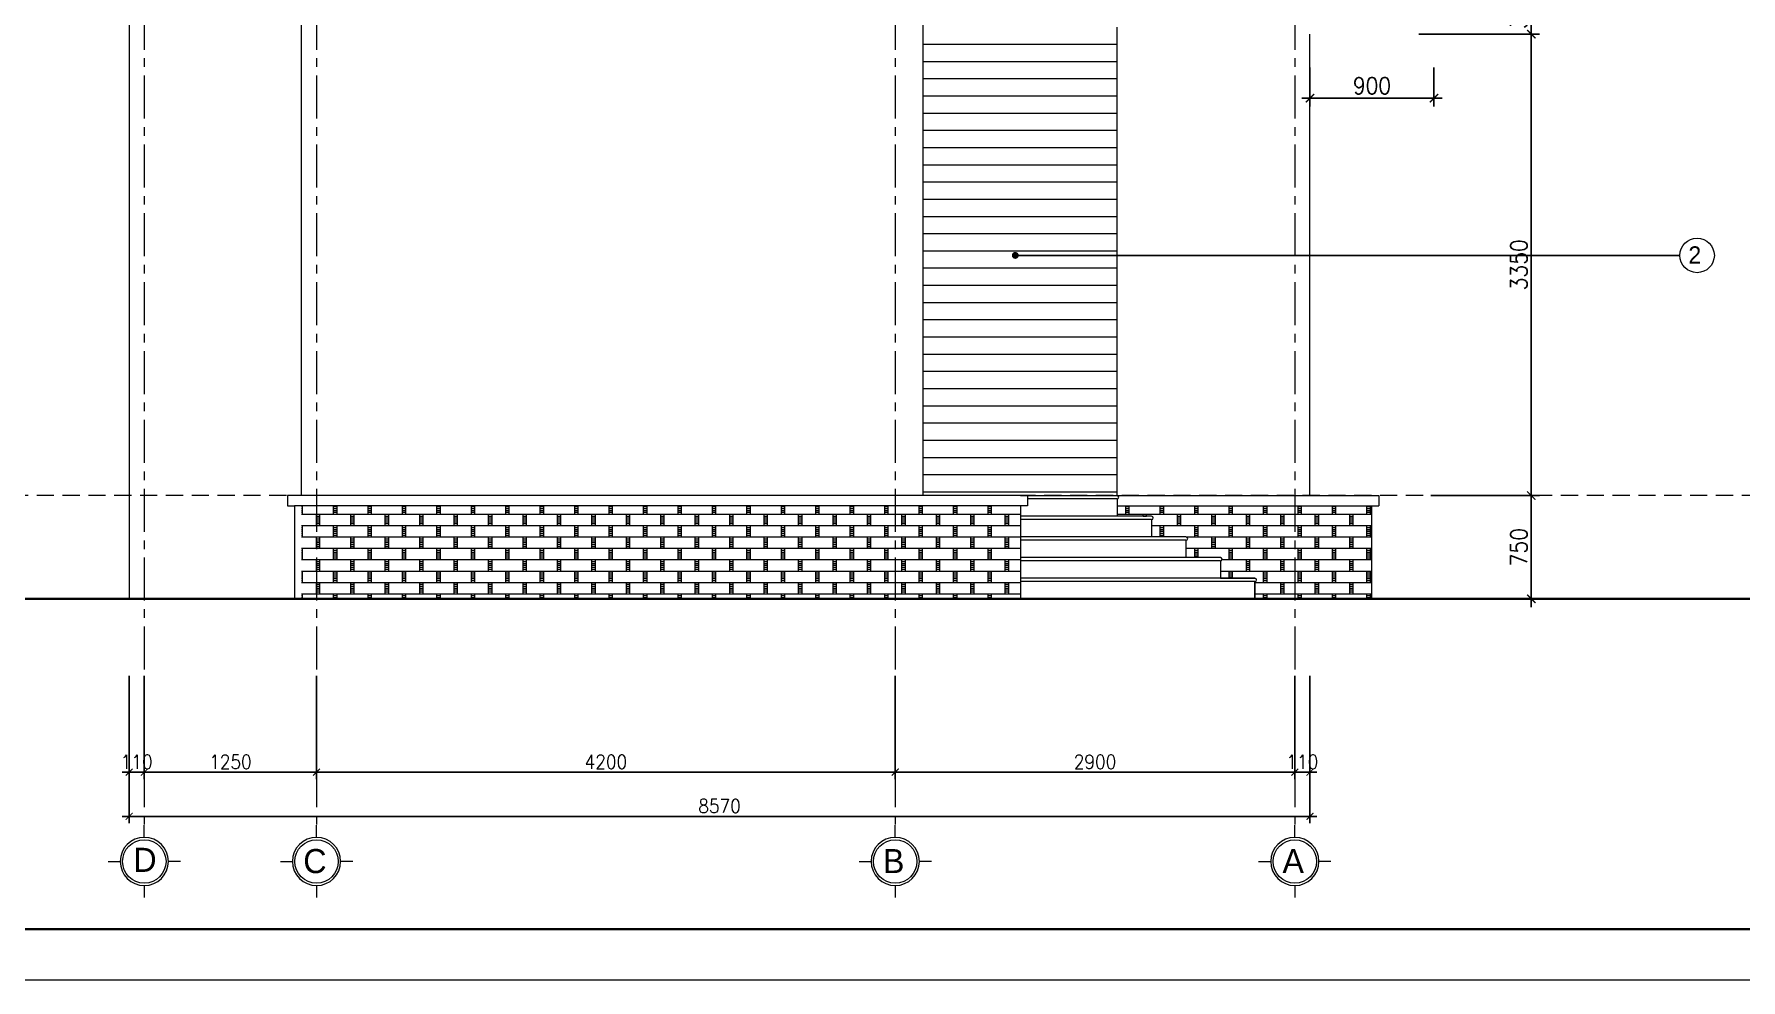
# Model space of a CAD drawing. Header units: millimetres. Extents: x -529782 to -142003, y -492574 to -273331.
# Drawn here: x -161252 to -148866, y -412168 to -405302 of the extents above; entities that cross this region are included whole.
import ezdxf
from ezdxf.enums import TextEntityAlignment as Align

# ---------------------------------------------------------------- set-up
doc = ezdxf.new("R2010")
doc.units = ezdxf.units.MM
doc.header["$LTSCALE"] = 500
doc.header["$MEASUREMENT"] = 0
doc.header["$PDMODE"] = 3
doc.linetypes.add('CENTER', pattern=[2, 1.25, -0.25, 0.25, -0.25])
doc.linetypes.add('HIDDEN', pattern=[0.375, 0.25, -0.125])
doc.layers.get('0').update_dxf_attribs({"linetype": 'CONTINUOUS', "lineweight": 13})
doc.layers.get('Defpoints').update_dxf_attribs({"color": 255, "linetype": 'CONTINUOUS', "lineweight": 13})
for name, color, linetype, lineweight in [('1.cat 30', 30, 'CONTINUOUS', 35), ('2.thay 145', 145, 'CONTINUOUS', 18), ('3.manh 08', 8, 'CONTINUOUS', 9), ('4.dim 08', 8, 'CONTINUOUS', 13), ('6.khuat 75', 75, 'HIDDEN', 18), ('7.tim 67', 67, 'CENTER', 9), ('8.vat lieu 08', 8, 'CONTINUOUS', 5), ('9.text \xad white', 7, 'CONTINUOUS', 15), ('CA.thay 145', 145, 'CONTINUOUS', 18)]:
    doc.layers.add(name, color=color, linetype=linetype, lineweight=lineweight)
doc.styles.add('CA.JSC1', font='')
doc.styles.get("Standard").update_dxf_attribs({"font": 'txt.shx', "width": 0.9})
doc.styles.get('CA.JSC1').set_extended_font_data('.VnAvantH')
doc.dimstyles.new('CA 50', dxfattribs={"dimscale": 0, "dimtxt": 100, "dimasz": 50, "dimexe": 50, "dimexo": 0, "dimgap": 25, "dimtad": 1, "dimdec": 0, "dimzin": 0, "dimdsep": 46, "dimtxsty": 'Standard', "dimblk": 'ARCHTICK', "dimcen": 0.09, "dimdle": 50, "dimclrd": 256, "dimclre": 256, "dimclrt": 7, "dimadec": 0, "dimazin": 0, "dimtfac": 1, "dimtdec": 0, "dimtix": 1, "dimtmove": 2, "dimatfit": 3, "dimldrblk": 'DOT', "dimfxl": 1, "dimtolj": 1, "dimtzin": 0, "dimarcsym": 0})
doc.dimstyles.new('CA 60', dxfattribs={"dimscale": 0, "dimtxt": 120, "dimasz": 60, "dimexe": 60, "dimexo": 0, "dimgap": 30, "dimtad": 1, "dimdec": 0, "dimzin": 0, "dimdsep": 46, "dimtxsty": 'Standard', "dimblk": 'ARCHTICK', "dimcen": 0.09, "dimdle": 60, "dimclrd": 256, "dimclre": 256, "dimclrt": 7, "dimadec": 0, "dimazin": 0, "dimtfac": 1, "dimtdec": 0, "dimtix": 1, "dimtmove": 2, "dimatfit": 3, "dimldrblk": 'DOT', "dimfxl": 1, "dimtolj": 1, "dimtzin": 0, "dimarcsym": 0})
pattern_1 = [(0, (126345.6740476212, 0), (0, 82.5), []), (90, (126570.6740476212, 0), (-125, 82.50000000000001), [82.5, -82.5]), (90, (126545.6740476212, 0), (-125, 82.50000000000001), [82.5, -82.5]), (0, (126570.6740476212, 13.75), (125, 82.5), [-225, 25]), (0, (126570.6740476212, 27.5), (125, 82.5), [-225, 25]), (0, (126570.6740476212, 41.25), (125, 82.5), [-225, 25]), (0, (126570.6740476212, 55), (125, 82.5), [-225, 25]), (0, (126570.6740476212, 68.75), (125, 82.5), [-225, 25])]

# ---------------------------------------------------------------- blocks, each defined once
blk = doc.blocks.new('khung co loan')
at = {"layer": '1.cat 30'}
blk.add_lwpolyline([(1158.281703106128, -14553.47590842255), (1158.281703106128, -303.4759079545038), (20658.28170374641, -303.4759079545038), (20658.28170374641, -14553.47590842255)], close=True, dxfattribs=at)
at = {"layer": '3.manh 08'}
blk.add_lwpolyline([(0, -14850.00000048772), (21000.00000000023, -14850.00000048772), (21000.00000000023, -4.877219907939434e-07), (0, -4.877219907939434e-07)], close=True, dxfattribs=at)
blk = doc.blocks.new('A$C41BA5761')
at = {"layer": '2.thay 145'}
blk.add_lwpolyline([(839.9994073519047, 524.9998310285737, -3898660.642287513), (839.9994073521084, 525.0001542164828, 1.154242490888426e-06), (839.9994073524431, 524.9999926225864, 1.154242490888426e-06)], format="xyb", dxfattribs=at)
at = {"layer": '3.manh 08'}
for p, q in [((524.9994049160159, 1050.000159478077), (524.9994049160159, 875.0001713204256)), ((174.9994048396911, 525.0001523148676), (-0.000583361616008915, 525.0001523148676)), ((874.9994049923262, 525.0001523148676), (1049.999393193633, 525.0001523148676)), ((524.9994049160159, 0.0001831847475841641), (524.9994049160159, 175.000171342399))]:
    blk.add_line(p, q, dxfattribs=at)
blk.add_arc((524.9994049160159, 525.0001713313977), 349.9999999890093, 359.9999968883953, 359.9999381014106, dxfattribs=at)
blk = doc.blocks.new('_ArchTick')
at = {"color": 1, "linetype": 'ByBlock', "const_width": 0.150000081}
blk.add_lwpolyline([(-0.5000002699998731, -0.5000002699998731), (0.5000002699998731, 0.5000002699998731)], dxfattribs=at)
blk = doc.blocks.new('*D100')
at = {"layer": '4.dim 08', "lineweight": -2, "transparency": 16777216}
for p, q in [((-160562.8259523789, -409962), (-160562.8259523789, -410710)), ((-160452.8259523789, -409962), (-160452.8259523789, -410710)), ((-160562.8259523789, -410660), (-160612.8259523789, -410660)), ((-160562.8259523789, -410660), (-160452.8259523789, -410660)), ((-160452.8259523789, -410660), (-160402.8259523789, -410660))]:
    blk.add_line(p, q, dxfattribs=at)
at = {"layer": 'Defpoints', "color": 0, "transparency": 16777216}
for p in [(-160562.8259523789, -409962), (-160452.8259523789, -409962), (-160452.8259523789, -410660)]:
    blk.add_point(p, dxfattribs=at)
at = {"layer": '4.dim 08', "lineweight": -2, "transparency": 16777216, "xscale": 50, "yscale": 50, "zscale": 50}
blk.add_blockref('_ArchTick', (-160562.8259523789, -410660), dxfattribs=at)
at = {"layer": '4.dim 08', "lineweight": -2, "transparency": 16777216, "xscale": 50, "yscale": 50, "zscale": 50, "rotation": 180}
blk.add_blockref('_ArchTick', (-160452.8259523789, -410660), dxfattribs=at)
at = {"layer": '4.dim 08', "color": 7, "transparency": 16777216, "insert": (-160507.8259523789, -410585), "char_height": 100, "attachment_point": 5}
blk.add_mtext('\\A1;110', dxfattribs=at)
blk = doc.blocks.new('_DOT')
at = {"color": 1, "linetype": 'ByBlock'}
blk.add_line((-0.5, 0), (-1, 0), dxfattribs=at)
at = {"color": 1, "linetype": 'ByBlock', "const_width": 0.5}
blk.add_lwpolyline([(-0.25, 0, 1), (0.25, 0, 1)], format="xyb", close=True, dxfattribs=at)
blk = doc.blocks.new('*D101')
at = {"layer": '4.dim 08', "lineweight": -2, "transparency": 16777216}
for p, q in [((-160452.8259523789, -409962), (-160452.8259523789, -410710)), ((-159202.8259523788, -409962), (-159202.8259523788, -410710)), ((-160502.8259523789, -410660), (-159152.8259523788, -410660))]:
    blk.add_line(p, q, dxfattribs=at)
at = {"layer": 'Defpoints', "color": 0, "transparency": 16777216}
for p in [(-160452.8259523789, -409962), (-159202.8259523788, -409962), (-159202.8259523788, -410660)]:
    blk.add_point(p, dxfattribs=at)
at = {"layer": '4.dim 08', "lineweight": -2, "transparency": 16777216, "xscale": 50, "yscale": 50, "zscale": 50, "rotation": 180}
blk.add_blockref('_ArchTick', (-160452.8259523789, -410660), dxfattribs=at)
at = {"layer": '4.dim 08', "lineweight": -2, "transparency": 16777216, "xscale": 50, "yscale": 50, "zscale": 50}
blk.add_blockref('_ArchTick', (-159202.8259523788, -410660), dxfattribs=at)
at = {"layer": '4.dim 08', "color": 7, "transparency": 16777216, "insert": (-159827.8259523789, -410585), "char_height": 100, "attachment_point": 5}
blk.add_mtext('\\A1;1250', dxfattribs=at)
blk = doc.blocks.new('*D102')
at = {"layer": '4.dim 08', "lineweight": -2, "transparency": 16777216}
for p, q in [((-159202.8259523788, -409962), (-159202.8259523788, -410710.0000000001)), ((-155002.8259523789, -409962.0000000001), (-155002.8259523789, -410710.0000000001)), ((-159252.8259523788, -410660.0000000001), (-154952.8259523789, -410660.0000000001))]:
    blk.add_line(p, q, dxfattribs=at)
at = {"layer": 'Defpoints', "color": 0, "transparency": 16777216}
for p in [(-159202.8259523788, -409962), (-155002.8259523789, -409962.0000000001), (-155002.8259523789, -410660.0000000001)]:
    blk.add_point(p, dxfattribs=at)
at = {"layer": '4.dim 08', "lineweight": -2, "transparency": 16777216, "xscale": 50, "yscale": 50, "zscale": 50, "rotation": 180}
blk.add_blockref('_ArchTick', (-159202.8259523788, -410660.0000000001), dxfattribs=at)
at = {"layer": '4.dim 08', "lineweight": -2, "transparency": 16777216, "xscale": 50, "yscale": 50, "zscale": 50}
blk.add_blockref('_ArchTick', (-155002.8259523789, -410660.0000000001), dxfattribs=at)
at = {"layer": '4.dim 08', "color": 7, "transparency": 16777216, "insert": (-157102.8259523788, -410585.0000000001), "char_height": 100, "attachment_point": 5}
blk.add_mtext('\\A1;4200', dxfattribs=at)
blk = doc.blocks.new('*D103')
at = {"layer": '4.dim 08', "lineweight": -2, "transparency": 16777216}
for p, q in [((-155002.8259523789, -409962.0000000001), (-155002.8259523789, -410710.0000000001)), ((-152102.8259523789, -409962.0000000001), (-152102.8259523789, -410710.0000000001)), ((-155052.8259523789, -410660.0000000001), (-152052.8259523789, -410660.0000000001))]:
    blk.add_line(p, q, dxfattribs=at)
at = {"layer": 'Defpoints', "color": 0, "transparency": 16777216}
for p in [(-155002.8259523789, -409962.0000000001), (-152102.8259523789, -409962.0000000001), (-152102.8259523789, -410660.0000000001)]:
    blk.add_point(p, dxfattribs=at)
at = {"layer": '4.dim 08', "lineweight": -2, "transparency": 16777216, "xscale": 50, "yscale": 50, "zscale": 50, "rotation": 180}
blk.add_blockref('_ArchTick', (-155002.8259523789, -410660.0000000001), dxfattribs=at)
at = {"layer": '4.dim 08', "lineweight": -2, "transparency": 16777216, "xscale": 50, "yscale": 50, "zscale": 50}
blk.add_blockref('_ArchTick', (-152102.8259523789, -410660.0000000001), dxfattribs=at)
at = {"layer": '4.dim 08', "color": 7, "transparency": 16777216, "insert": (-153552.8259523789, -410585.0000000001), "char_height": 100, "attachment_point": 5}
blk.add_mtext('\\A1;2900', dxfattribs=at)
blk = doc.blocks.new('*D104')
at = {"layer": '4.dim 08', "lineweight": -2, "transparency": 16777216}
for p, q in [((-152102.8259523789, -409962.0000000001), (-152102.8259523789, -410710.0000000001)), ((-151992.8259523789, -409962.0000000001), (-151992.8259523789, -410710.0000000001)), ((-152102.8259523789, -410660.0000000001), (-152152.8259523789, -410660.0000000001)), ((-152102.8259523789, -410660.0000000001), (-151992.8259523789, -410660.0000000001)), ((-151992.8259523789, -410660.0000000001), (-151942.8259523789, -410660.0000000001))]:
    blk.add_line(p, q, dxfattribs=at)
at = {"layer": 'Defpoints', "color": 0, "transparency": 16777216}
for p in [(-152102.8259523789, -409962.0000000001), (-151992.8259523789, -409962.0000000001), (-151992.8259523789, -410660.0000000001)]:
    blk.add_point(p, dxfattribs=at)
at = {"layer": '4.dim 08', "lineweight": -2, "transparency": 16777216, "xscale": 50, "yscale": 50, "zscale": 50}
blk.add_blockref('_ArchTick', (-152102.8259523789, -410660.0000000001), dxfattribs=at)
at = {"layer": '4.dim 08', "lineweight": -2, "transparency": 16777216, "xscale": 50, "yscale": 50, "zscale": 50, "rotation": 180}
blk.add_blockref('_ArchTick', (-151992.8259523789, -410660.0000000001), dxfattribs=at)
at = {"layer": '4.dim 08', "color": 7, "transparency": 16777216, "insert": (-152047.8259523789, -410585.0000000001), "char_height": 100, "attachment_point": 5}
blk.add_mtext('\\A1;110', dxfattribs=at)
blk = doc.blocks.new('*D105')
at = {"layer": '4.dim 08', "lineweight": -2, "transparency": 16777216}
for p, q in [((-160562.8259523789, -409962), (-160562.8259523789, -411031)), ((-151992.8259523789, -409962.0000000001), (-151992.8259523789, -411031)), ((-151942.8259523789, -410981), (-160612.8259523789, -410981))]:
    blk.add_line(p, q, dxfattribs=at)
at = {"layer": 'Defpoints', "color": 0, "transparency": 16777216}
for p in [(-160562.8259523789, -409962), (-151992.8259523789, -409962.0000000001), (-160562.8259523789, -410981)]:
    blk.add_point(p, dxfattribs=at)
at = {"layer": '4.dim 08', "lineweight": -2, "transparency": 16777216, "xscale": 50, "yscale": 50, "zscale": 50, "rotation": 180}
blk.add_blockref('_ArchTick', (-160562.8259523789, -410981), dxfattribs=at)
at = {"layer": '4.dim 08', "lineweight": -2, "transparency": 16777216, "xscale": 50, "yscale": 50, "zscale": 50}
blk.add_blockref('_ArchTick', (-151992.8259523789, -410981), dxfattribs=at)
at = {"layer": '4.dim 08', "color": 7, "transparency": 16777216, "insert": (-156277.8259523789, -410906), "char_height": 100, "attachment_point": 5}
blk.add_mtext('\\A1;8570', dxfattribs=at)
blk = doc.blocks.new('*D227')
at = {"layer": '4.dim 08', "lineweight": -2, "transparency": 16777216}
for p, q in [((-151992.825952379, -405543.5), (-151992.825952379, -405827)), ((-151092.8259523789, -405543.5), (-151092.8259523789, -405827)), ((-152052.825952379, -405767), (-151032.8259523789, -405767))]:
    blk.add_line(p, q, dxfattribs=at)
at = {"layer": 'Defpoints', "color": 0, "transparency": 16777216}
for p in [(-151992.825952379, -405543.5), (-151092.8259523789, -405543.5), (-151092.8259523789, -405767)]:
    blk.add_point(p, dxfattribs=at)
at = {"layer": '4.dim 08', "lineweight": -2, "transparency": 16777216, "xscale": 60, "yscale": 60, "zscale": 60, "rotation": 180}
blk.add_blockref('_ArchTick', (-151992.825952379, -405767), dxfattribs=at)
at = {"layer": '4.dim 08', "lineweight": -2, "transparency": 16777216, "xscale": 60, "yscale": 60, "zscale": 60}
blk.add_blockref('_ArchTick', (-151092.8259523789, -405767), dxfattribs=at)
at = {"layer": '4.dim 08', "color": 7, "transparency": 16777216, "insert": (-151542.8259523789, -405677), "char_height": 120, "attachment_point": 5}
blk.add_mtext('\\A1;900', dxfattribs=at)
blk = doc.blocks.new('*D243')
at = {"layer": '4.dim 08', "lineweight": -2, "transparency": 16777216}
for p, q in [((-150386.3259523788, -409462), (-150386.3259523788, -408592)), ((-151116.3259523788, -408652), (-150326.3259523788, -408652)), ((-151116.3259523788, -409402), (-150326.3259523788, -409402))]:
    blk.add_line(p, q, dxfattribs=at)
at = {"layer": 'Defpoints', "color": 0, "transparency": 16777216}
for p in [(-151116.3259523788, -408652), (-150386.3259523788, -408652), (-151116.3259523788, -409402)]:
    blk.add_point(p, dxfattribs=at)
at = {"layer": '4.dim 08', "lineweight": -2, "transparency": 16777216, "xscale": 60, "yscale": 60, "zscale": 60}
for p, rotation in [((-150386.3259523788, -408652), 90), ((-150386.3259523788, -409402), 270)]:
    blk.add_blockref('_ArchTick', p, dxfattribs=dict(at, rotation=rotation))
at = {"layer": '4.dim 08', "color": 7, "transparency": 16777216, "insert": (-150476.3259523787, -409027.0000000001), "char_height": 120, "attachment_point": 5, "rotation": 90}
blk.add_mtext('\\A1;750', dxfattribs=at)
blk = doc.blocks.new('*D244')
at = {"layer": '4.dim 08', "lineweight": -2, "transparency": 16777216}
for p, q in [((-150386.3259523788, -408712), (-150386.3259523788, -405242)), ((-151202.8259523789, -405302), (-150326.3259523788, -405302)), ((-151116.3259523788, -408652), (-150326.3259523788, -408652))]:
    blk.add_line(p, q, dxfattribs=at)
at = {"layer": 'Defpoints', "color": 0, "transparency": 16777216}
for p in [(-151202.8259523789, -405302), (-150386.3259523788, -405302), (-151116.3259523788, -408652)]:
    blk.add_point(p, dxfattribs=at)
at = {"layer": '4.dim 08', "lineweight": -2, "transparency": 16777216, "xscale": 60, "yscale": 60, "zscale": 60}
for p, rotation in [((-150386.3259523788, -405302), 90), ((-150386.3259523788, -408652), 270)]:
    blk.add_blockref('_ArchTick', p, dxfattribs=dict(at, rotation=rotation))
at = {"layer": '4.dim 08', "color": 7, "transparency": 16777216, "insert": (-150476.3259523787, -406977.0000000001), "char_height": 120, "attachment_point": 5, "rotation": 90}
blk.add_mtext('\\A1;3350', dxfattribs=at)
blk = doc.blocks.new('*D245')
at = {"layer": '4.dim 08', "lineweight": -2, "transparency": 16777216}
for p, q in [((-150386.3259523788, -405362), (-150386.3259523788, -404892)), ((-150905.8259523788, -404952), (-150326.3259523788, -404952)), ((-151202.8259523789, -405302), (-150326.3259523788, -405302))]:
    blk.add_line(p, q, dxfattribs=at)
at = {"layer": 'Defpoints', "color": 0, "transparency": 16777216}
for p in [(-150905.8259523788, -404952), (-150386.3259523788, -404952), (-151202.8259523789, -405302)]:
    blk.add_point(p, dxfattribs=at)
at = {"layer": '4.dim 08', "lineweight": -2, "transparency": 16777216, "xscale": 60, "yscale": 60, "zscale": 60}
for p, rotation in [((-150386.3259523788, -404952), 90), ((-150386.3259523788, -405302), 270)]:
    blk.add_blockref('_ArchTick', p, dxfattribs=dict(at, rotation=rotation))
at = {"layer": '4.dim 08', "color": 7, "transparency": 16777216, "insert": (-150476.3259523787, -405127.0000000001), "char_height": 120, "attachment_point": 5, "rotation": 90}
blk.add_mtext('\\A1;350', dxfattribs=at)

msp = doc.modelspace()

# ---------------------------------------------------------------- hatches: boundary and pattern name
at = {"layer": '3.manh 08'}
h = msp.add_hatch(dxfattribs=at)
h.set_pattern_fill('ANSI31', color=256, scale=1000, angle=315, style=0)
h.set_pattern_definition([(0, (136141.1740476212, 0), (3.552713678800501e-14, 125), [])])
h.paths.add_polyline_path([(-153392.8259523789, -405252.0000000001), (-154802.8259523786, -405252.0000000001), (-154802.8259523788, -408651.9999999998), (-154042.8259523787, -408651.9999999999), (-153392.8259523789, -408651.9999999999)])
at = {"layer": '8.vat lieu 08'}
h = msp.add_hatch(dxfattribs=at)
h.set_pattern_fill('BRSTONE', color=256, scale=250, style=0)
h.set_pattern_definition(pattern_1)
h.paths.add_polyline_path([(-154092.8259523787, -408726.9999999999), (-159312.8259523789, -408727.0000000001), (-159312.8259523789, -409401.9999999999), (-154092.8259523787, -409401.9999999999)])
h = msp.add_hatch(dxfattribs=at)
h.set_pattern_fill('BRSTONE', color=256, scale=250, style=0)
h.set_pattern_definition(pattern_1)
h.paths.add_polyline_path([(-151542.8259523789, -408727), (-153392.8259523789, -408726.9999999999), (-153392.8259523789, -408802.0000000001), (-153142.8259523789, -408802, -1), (-153142.8259523788, -408827), (-153142.8259523788, -408952.0000000001), (-152892.8259523789, -408952, -1), (-152892.8259523788, -408977), (-152892.8259523789, -409101.9999999999), (-152642.8259523789, -409102, -1), (-152642.8259523789, -409127), (-152642.8259523789, -409252), (-152392.8259523789, -409252, -1), (-152392.8259523789, -409276.9999999999), (-152392.8259523789, -409402), (-151542.8259523789, -409402.0000000001)])

# ---------------------------------------------------------------- linework, layer by layer
at = {"layer": '1.cat 30'}
msp.add_line((-145358.9882484183, -409402), (-166645.3284800552, -409402), dxfattribs=at)
at = {"layer": '2.thay 145'}
for p, q in [((-159312.8259523789, -408651.9999999998), (-159412.8259523789, -408651.9999999998)), ((-159412.8259523789, -408651.9999999998), (-159412.8259523789, -408727.0000000001)), ((-159412.8259523789, -408727.0000000001), (-159362.8259523789, -408727.0000000001)), ((-159362.8259523789, -408727.0000000001), (-159362.8259523789, -409401.9999999999)), ((-154092.8259523787, -408727.0000000001), (-154092.8259523787, -409401.9999999999)), ((-154092.8259523787, -408726.9999999999), (-154092.8259523787, -409401.9999999999)), ((-154042.8259523787, -408651.9999999998), (-154042.8259523787, -408727)), ((-151492.8259523789, -408651.9999999999), (-151492.8259523789, -408727))]:
    msp.add_line(p, q, dxfattribs=at)
msp.add_circle((-149183.512352929, -406908.5397639568), 125.4230202194294, dxfattribs=at)
at = {"layer": '6.khuat 75'}
msp.add_line((-145358.9882484183, -408652), (-166645.3284800553, -408652), dxfattribs=at)
at = {"layer": '7.tim 67', "ltscale": 0.5}
for p, q in [((-160452.8259523789, -394102.6526801315), (-160452.8259523789, -411046)), ((-159202.8259523789, -394102.6526801315), (-159202.8259523789, -411046)), ((-155002.8259523789, -394102.6526801315), (-155002.8259523789, -411046.0000000001)), ((-152102.8259523789, -394102.6526801315), (-152102.8259523789, -411046.0000000001))]:
    msp.add_line(p, q, dxfattribs=at)
at = {"layer": 'CA.thay 145'}
for p, q in [((-160562.8259523789, -397072.6051008834), (-160562.8259523789, -409401.9999999999)), ((-153392.8259523789, -408652), (-153392.8259523789, -405252.0000000001)), ((-151992.825952379, -408651.9999999999), (-151992.825952379, -405302.0000000001)), ((-154042.8259523787, -408726.9999999999), (-159362.8259523789, -408727.0000000001)), ((-154042.8259523787, -408651.9999999999), (-159312.8259523789, -408651.9999999998)), ((-154092.8259523787, -408652), (-151492.8259523789, -408651.9999999999)), ((-153392.8259523789, -408676.9999999999), (-154042.8259523787, -408676.9999999999)), ((-153392.8259523789, -408676.9999999999), (-153392.8259523789, -408802)), ((-153392.8259523789, -408727), (-151492.8259523789, -408727)), ((-151542.8259523789, -409402), (-151542.8259523789, -408727)), ((-151542.8259523789, -409402), (-151542.8259523789, -408727)), ((-153142.8259523789, -408802), (-154092.8259523787, -408801.9999999999)), ((-153142.8259523789, -408827), (-154092.8259523787, -408826.9999999999)), ((-153142.8259523788, -408827), (-153142.8259523789, -408952)), ((-152892.8259523789, -408952), (-154092.8259523788, -408952.0000000001)), ((-152892.8259523789, -408977), (-154092.8259523788, -408977.0000000001)), ((-152892.8259523788, -408977), (-152892.8259523789, -409102)), ((-152642.8259523789, -409102), (-154092.8259523787, -409102)), ((-152642.8259523789, -409127), (-154092.8259523787, -409127)), ((-152642.8259523789, -409127), (-152642.8259523789, -409252)), ((-152392.8259523789, -409252), (-154092.8259523788, -409252)), ((-152642.8259523789, -409252), (-152392.8259523789, -409252)), ((-152392.8259523789, -409277), (-154092.8259523788, -409277)), ((-152392.8259523789, -409402), (-152392.8259523789, -409276.9999999999)), ((-152392.8259523788, -409276.9999999999), (-152392.8259523789, -409402))]:
    msp.add_line(p, q, dxfattribs=at)
at = {"layer": 'CA.thay 145', "color": 33}
for p, q in [((-159312.8259523789, -408651.9999999997), (-159312.8259523789, -401152.0000000001)), ((-154802.8259523785, -401151.9999999999), (-154802.8259523788, -408651.9999999997))]:
    msp.add_line(p, q, dxfattribs=at)
at = {"layer": 'CA.thay 145'}
for centre, radius in [((-153392.8259523789, -408664.5), 12.49999999997089), ((-153142.8259523789, -408814.5), 12.5), ((-152892.8259523789, -408964.5), 12.5), ((-152642.8259523789, -409114.5), 12.5), ((-152392.8259523789, -409264.5), 12.5)]:
    msp.add_arc(centre, radius, 270, 90, dxfattribs=at)

# ---------------------------------------------------------------- block references
at = {"layer": '2.thay 145', "xscale": 1.241924691043096, "yscale": 1.241924691072199, "zscale": 1.241924691059295}
msp.add_blockref('khung co loan', (-168083.8271263262, -393725.7584568972), dxfattribs=at)
at = {"layer": '2.thay 145', "xscale": 0.5, "yscale": 0.5, "zscale": 0.5, "rotation": 90}
for p in [(-160190.3258762215, -411570.9996965968), (-158940.3258762214, -411570.9996965968), (-154740.3258762214, -411570.9996965969), (-151840.3258762215, -411570.9996965969)]:
    msp.add_blockref('A$C41BA5761', p, dxfattribs=at)

# ---------------------------------------------------------------- texts
at = {"layer": '9.text \xad white', "style": 'CA.JSC1'}
msp.add_text('2', height=125, dxfattribs=at).set_placement((-149246.3246134373, -406967.7746960483))
for s, p in [('d', (-160448.075629995, -411296.7500542773)), ('c', (-159214.5758981014, -411305.7496776162)), ('b', (-155014.5758981014, -411305.7496776163)), ('a', (-152114.5758981014, -411305.7496776163))]:
    msp.add_text(s, height=174.9999882000658, dxfattribs=at).set_placement(p, align=Align.MIDDLE)

# ---------------------------------------------------------------- dimensions: what is measured, and where the dimension line sits
at = {"layer": '4.dim 08'}
for base, p1, p2, picture, middle in [((-150386.3259523788, -404952), (-151202.8259523789, -405302), (-150905.8259523788, -404952), '*D245', (-150476.3259523787, -405127.0000000001)), ((-150386.3259523788, -405302), (-151116.3259523788, -408652), (-151202.8259523789, -405302), '*D244', (-150476.3259523787, -406977.0000000001)), ((-150386.3259523788, -408652), (-151116.3259523788, -409402), (-151116.3259523788, -408652), '*D243', (-150476.3259523787, -409027.0000000001))]:
    dim = msp.add_linear_dim(base=base, p1=p1, p2=p2, angle=90, dimstyle='CA 60', override={"dimscale": 1}, dxfattribs=at)
    dim.commit()
    dim.dimension.update_dxf_attribs({"geometry": picture, "text_midpoint": middle})
dim = msp.add_linear_dim(base=(-151092.8259523789, -405767), p1=(-151992.825952379, -405543.5), p2=(-151092.8259523789, -405543.5), dimstyle='CA 60', override={"dimscale": 1}, dxfattribs=at)
dim.commit()
dim.dimension.update_dxf_attribs({"geometry": '*D227', "text_midpoint": (-151542.8259523789, -405677)})
at = {"layer": '4.dim 08', "color": 251}
for base, p1, p2, picture, middle in [((-160452.8259523789, -410660), (-160562.8259523789, -409962), (-160452.8259523789, -409962), '*D100', (-160507.8259523789, -410585)), ((-160562.8259523789, -410981), (-151992.8259523789, -409962.0000000001), (-160562.8259523789, -409962), '*D105', (-156277.8259523789, -410906)), ((-159202.8259523788, -410660), (-160452.8259523789, -409962), (-159202.8259523788, -409962), '*D101', (-159827.8259523789, -410585)), ((-155002.8259523789, -410660.0000000001), (-159202.8259523788, -409962), (-155002.8259523789, -409962.0000000001), '*D102', (-157102.8259523788, -410585.0000000001)), ((-152102.8259523789, -410660.0000000001), (-155002.8259523789, -409962.0000000001), (-152102.8259523789, -409962.0000000001), '*D103', (-153552.8259523789, -410585.0000000001)), ((-151992.8259523789, -410660.0000000001), (-152102.8259523789, -409962.0000000001), (-151992.8259523789, -409962.0000000001), '*D104', (-152047.8259523789, -410585.0000000001))]:
    dim = msp.add_linear_dim(base=base, p1=p1, p2=p2, angle=180, dimstyle='CA 50', override={"dimscale": 1}, dxfattribs=at)
    dim.commit()
    dim.dimension.update_dxf_attribs({"geometry": picture, "text_midpoint": middle})

# ---------------------------------------------------------------- leaders
at = {"layer": '4.dim 08'}
msp.add_leader([(-154131.5289102744, -406908.5397639568), (-149308.9353731484, -406908.5397639568)], dimstyle='CA 50', override={"dimscale": 1, "dimtad": 0}, dxfattribs=at)

doc.saveas('drawing.dxf')
